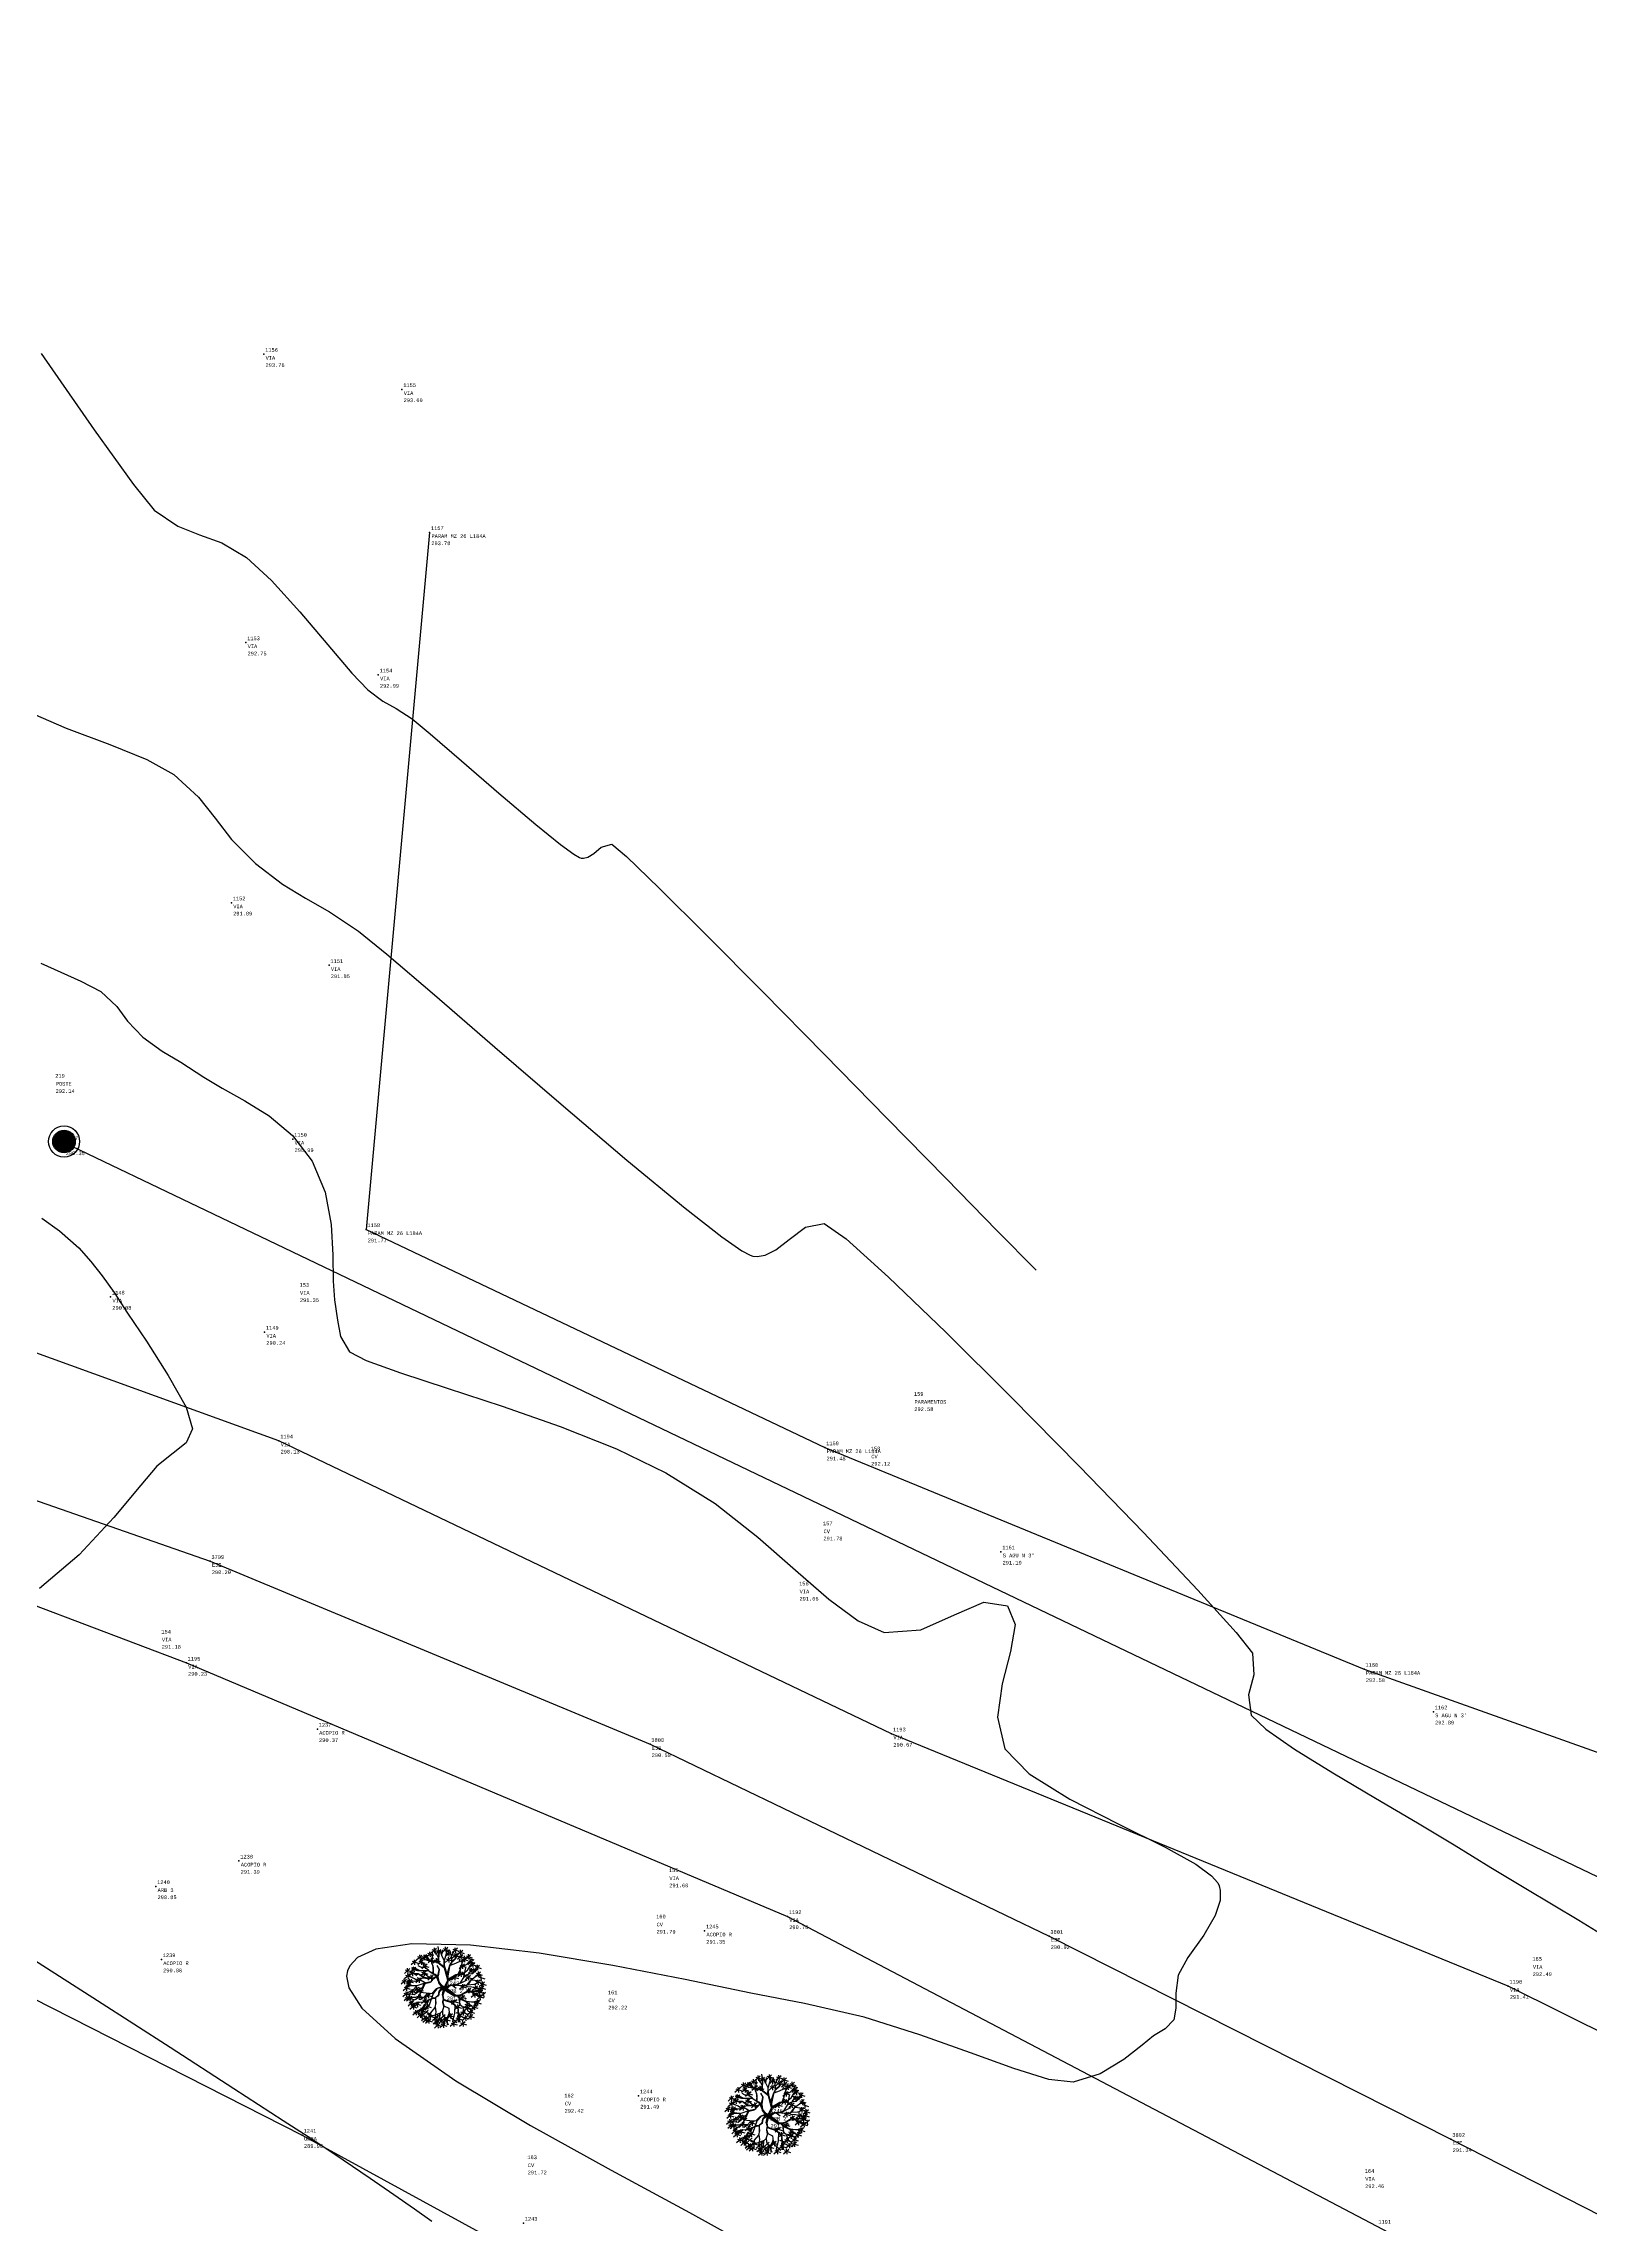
# Model space of a CAD drawing. Header units: metres. Extents: x 5050628 to 5051715, y 2427226 to 2427693.
# Drawn here: x 5051102.68 to 5051123.68, y 2427365.94 to 2427395.54 of the extents above; entities that cross this region are included whole.
import ezdxf
from ezdxf.enums import TextEntityAlignment as Align

# ---------------------------------------------------------------- set-up
doc = ezdxf.new("R2010")
doc.units = ezdxf.units.M
for name, color, linetype in [('1. Eje Vía', 7, 'Continuous'), ('ARBOLES', 3, 'Continuous'), ('C-TOPO-MINR-N', 11, 'Continuous'), ('CVL_PUNTO', 2, 'Continuous'), ('CVL_PUNTO_COR', 2, 'Continuous'), ('CVL_PUNTO_NUM', 2, 'Continuous'), ('Paramento', 7, 'Continuous'), ('POSTE', 2, 'Continuous'), ('Red Baja Tension', 30, 'Continuous'), ('Urbanizacion', 222, 'Continuous'), ('Vía', 40, 'Continuous')]:
    doc.layers.add(name, color=color, linetype=linetype)
doc.layers.add('Poste Baja tension', color=30, linetype='Continuous', lineweight=100)
doc.styles.add('MONOTXT4', font='monotxt4.shx')

# ---------------------------------------------------------------- blocks, each defined once
blk = doc.blocks.new('ar-2')
at = {"layer": 'ARBOLES'}
for p, q in [((28.786, 111.965), (28.579, 111.782)), ((28.69, 111.982), (28.714, 111.782)), ((28.994, 112.147), (28.788, 111.964)), ((28.821, 112.102), (29.055, 112.03)), ((29.043, 111.964), (28.837, 111.781)), ((28.899, 112.164), (28.922, 111.964)), ((28.948, 111.981), (28.971, 111.781)), ((29.159, 112.15), (28.953, 111.966)), ((29.24, 111.943), (28.972, 112.031)), ((28.986, 112.105), (29.22, 112.033)), ((29.064, 112.167), (29.087, 111.966)), ((29.381, 112.272), (29.175, 112.089)), ((29.208, 112.227), (29.442, 112.155)), ((29.442, 112.04), (29.235, 111.857)), ((29.269, 111.995), (29.502, 111.923)), ((29.286, 112.289), (29.309, 112.089)), ((29.552, 112.413), (29.346, 112.23)), ((29.401, 112.088), (29.364, 112.162)), ((29.379, 112.368), (29.613, 112.296)), ((29.632, 112.027), (29.426, 111.844)), ((29.457, 112.43), (29.48, 112.23)), ((29.459, 111.982), (29.692, 111.91)), ((29.716, 112.36), (29.509, 112.177)), ((29.537, 112.044), (29.56, 111.844)), ((29.543, 112.315), (29.776, 112.243)), ((29.603, 112.491), (29.626, 112.29)), ((29.982, 112.455), (29.776, 112.272)), ((29.809, 112.411), (30.043, 112.339)), ((29.887, 112.473), (29.91, 112.272)), ((30.096, 112.061), (29.889, 111.878)), ((30.099, 112.288), (29.893, 112.105)), ((29.923, 112.016), (30.156, 111.944)), ((29.926, 112.243), (30.16, 112.171)), ((30, 112.078), (30.023, 111.878)), ((30.004, 112.305), (30.027, 112.105)), ((30.344, 112.212), (30.137, 112.029)), ((30.353, 112.423), (30.146, 112.24)), ((30.171, 112.168), (30.404, 112.095)), ((30.18, 112.379), (30.413, 112.306)), ((30.248, 112.23), (30.271, 112.029)), ((30.257, 112.441), (30.28, 112.24)), ((30.555, 112.339), (30.348, 112.155)), ((30.566, 112.171), (30.36, 111.988)), ((30.382, 112.294), (30.615, 112.222)), ((30.393, 112.127), (30.627, 112.054)), ((30.434, 111.919), (30.446, 112)), ((30.459, 112.356), (30.482, 112.155)), ((30.471, 112.189), (30.494, 111.988)), ((30.694, 112.066), (30.488, 111.883)), ((30.521, 112.021), (30.755, 111.949)), ((30.599, 112.083), (30.622, 111.883)), ((30.86, 112.173), (30.654, 111.99)), ((30.687, 112.129), (30.921, 112.056)), ((30.743, 112.051), (30.977, 111.979)), ((30.963, 111.971), (30.756, 111.788)), ((30.765, 112.191), (30.788, 111.99)), ((30.867, 111.988), (30.89, 111.788)), ((28.4, 111.227), (28.194, 111.044)), ((28.227, 111.182), (28.46, 111.11)), ((28.305, 111.244), (28.328, 111.044)), ((28.528, 111.641), (28.322, 111.457)), ((28.536, 111.431), (28.33, 111.248)), ((28.355, 111.596), (28.589, 111.524)), ((28.363, 111.387), (28.597, 111.315)), ((28.569, 111.108), (28.363, 110.925)), ((28.603, 111.231), (28.396, 111.048)), ((28.43, 111.186), (28.663, 111.114)), ((28.433, 111.658), (28.456, 111.457)), ((28.441, 111.449), (28.464, 111.248)), ((28.474, 111.126), (28.497, 110.925)), ((28.703, 111.533), (28.497, 111.35)), ((28.507, 111.248), (28.53, 111.048)), ((28.68, 111.44), (28.53, 111.502)), ((28.764, 111.682), (28.558, 111.499)), ((28.608, 111.55), (28.631, 111.35)), ((28.613, 111.92), (28.846, 111.848)), ((28.669, 111.7), (28.692, 111.499)), ((28.964, 111.276), (28.758, 111.092)), ((28.869, 111.293), (28.892, 111.092)), ((28.87, 111.919), (29.104, 111.847)), ((29.153, 111.542), (28.947, 111.359)), ((28.98, 111.498), (29.214, 111.426)), ((29.198, 111.809), (28.992, 111.626)), ((29.025, 111.764), (29.259, 111.692)), ((29.058, 111.56), (29.081, 111.359)), ((29.29, 111.272), (29.084, 111.452)), ((29.103, 111.827), (29.126, 111.626)), ((29.426, 111.381), (29.22, 111.198)), ((29.253, 111.336), (29.486, 111.264)), ((29.331, 111.398), (29.354, 111.198)), ((30.16, 111.33), (30.393, 111.258)), ((30.237, 111.392), (30.26, 111.192)), ((30.572, 111.509), (30.366, 111.326)), ((30.399, 111.465), (30.632, 111.392)), ((30.449, 111.764), (30.683, 111.692)), ((30.477, 111.527), (30.5, 111.326)), ((30.527, 111.827), (30.55, 111.626)), ((30.603, 111.328), (30.677, 111.671)), ((30.85, 111.375), (30.644, 111.192)), ((30.677, 111.33), (30.911, 111.258)), ((30.755, 111.392), (30.778, 111.192)), ((30.79, 111.926), (31.023, 111.854)), ((30.808, 111.591), (31.042, 111.519)), ((31.017, 111.865), (30.81, 111.682)), ((30.844, 111.82), (31.077, 111.748)), ((30.857, 111.782), (30.956, 111.857)), ((30.921, 111.882), (30.945, 111.682)), ((31.2, 111.764), (30.994, 111.581)), ((31.222, 111.198), (31.016, 111.015)), ((31.027, 111.72), (31.261, 111.648)), ((31.239, 111.509), (31.033, 111.326)), ((31.049, 111.153), (31.283, 111.081)), ((31.066, 111.465), (31.3, 111.392)), ((31.094, 111.372), (31.231, 111.378)), ((31.105, 111.782), (31.128, 111.581)), ((31.127, 111.215), (31.15, 111.015)), ((31.144, 111.527), (31.167, 111.326)), ((31.164, 111.32), (31.398, 111.248)), ((31.394, 111.125), (31.188, 110.942)), ((31.242, 111.382), (31.265, 111.182)), ((31.299, 111.143), (31.322, 110.942)), ((28.468, 110.742), (28.262, 110.559)), ((28.48, 110.97), (28.274, 110.787)), ((28.295, 110.697), (28.529, 110.625)), ((28.307, 110.925), (28.541, 110.853)), ((28.513, 110.584), (28.307, 110.401)), ((28.34, 110.539), (28.574, 110.467)), ((28.373, 110.759), (28.396, 110.559)), ((28.385, 110.987), (28.408, 110.787)), ((28.608, 110.578), (28.402, 110.395)), ((28.418, 110.601), (28.441, 110.401)), ((28.435, 110.533), (28.669, 110.461)), ((28.669, 110.386), (28.463, 110.203)), ((28.699, 110.836), (28.493, 110.653)), ((28.513, 110.595), (28.536, 110.395)), ((28.526, 110.791), (28.759, 110.719)), ((28.574, 110.403), (28.597, 110.203)), ((28.604, 110.853), (28.627, 110.653)), ((28.643, 110.272), (28.666, 110.071)), ((28.875, 110.925), (28.669, 110.742)), ((28.897, 110.351), (28.69, 110.168)), ((28.702, 110.88), (28.936, 110.808)), ((28.724, 110.306), (28.957, 110.234)), ((28.953, 110.629), (28.747, 110.446)), ((28.98, 110.902), (28.774, 110.719)), ((28.78, 110.942), (28.803, 110.742)), ((28.78, 110.585), (29.013, 110.513)), ((28.801, 110.368), (28.825, 110.168)), ((28.807, 110.857), (29.041, 110.785)), ((28.858, 110.647), (28.881, 110.446)), ((28.885, 110.919), (28.908, 110.719)), ((29.183, 110.491), (28.977, 110.308)), ((29.01, 110.446), (29.243, 110.374)), ((29.088, 110.508), (29.111, 110.308)), ((29.32, 110.686), (29.114, 110.503)), ((29.147, 110.641), (29.381, 110.569)), ((29.225, 110.703), (29.248, 110.503)), ((30.328, 110.446), (30.122, 110.263)), ((30.155, 110.402), (30.389, 110.329)), ((30.627, 110.614), (30.421, 110.43)), ((30.638, 111.025), (30.432, 110.841)), ((30.454, 110.569), (30.687, 110.497)), ((30.465, 110.98), (30.699, 110.908)), ((30.532, 110.631), (30.555, 110.43)), ((30.543, 111.042), (30.566, 110.841)), ((30.811, 110.324), (30.605, 110.14)), ((30.638, 110.279), (30.872, 110.207)), ((30.868, 110.88), (30.662, 110.697)), ((30.716, 110.341), (30.739, 110.14)), ((30.773, 110.897), (30.796, 110.697)), ((31.089, 110.713), (30.883, 110.53)), ((30.916, 110.668), (31.15, 110.596)), ((31.128, 110.97), (30.922, 110.787)), ((30.994, 110.73), (31.017, 110.53)), ((31.2, 110.407), (30.994, 110.224)), ((31.033, 110.987), (31.056, 110.787)), ((31.276, 110.82), (31.07, 110.637)), ((31.301, 110.632), (31.094, 110.449)), ((31.103, 110.776), (31.336, 110.704)), ((31.105, 110.425), (31.128, 110.224)), ((31.128, 110.587), (31.361, 110.515)), ((31.368, 110.97), (31.162, 110.787)), ((31.181, 110.838), (31.204, 110.637)), ((31.195, 110.925), (31.428, 110.853)), ((31.205, 110.649), (31.228, 110.449)), ((31.221, 111.081), (31.455, 111.009)), ((31.433, 110.725), (31.227, 110.542)), ((31.273, 110.987), (31.296, 110.787)), ((31.338, 110.742), (31.361, 110.542)), ((28.738, 110.254), (28.532, 110.071)), ((28.565, 110.21), (28.798, 110.138)), ((28.848, 110.035), (28.641, 109.852)), ((28.675, 109.99), (28.908, 109.918)), ((28.752, 110.053), (28.776, 109.852)), ((29.013, 109.94), (28.807, 109.757)), ((28.84, 109.895), (29.074, 109.823)), ((29.048, 110.123), (28.842, 109.94)), ((28.875, 110.078), (29.109, 110.006)), ((28.918, 109.957), (28.941, 109.757)), ((28.953, 110.14), (28.976, 109.94)), ((28.974, 109.92), (28.997, 109.72)), ((29.186, 109.821), (28.979, 109.638)), ((29.235, 109.753), (29.028, 109.57)), ((29.237, 110.04), (29.031, 109.856)), ((29.064, 109.995), (29.297, 109.923)), ((29.09, 109.838), (29.113, 109.638)), ((29.113, 110.228), (29.346, 110.156)), ((29.331, 109.718), (29.124, 109.535)), ((29.139, 109.77), (29.162, 109.57)), ((29.158, 109.673), (29.391, 109.601)), ((29.181, 109.913), (29.414, 109.841)), ((29.23, 109.845), (29.463, 109.773)), ((29.235, 109.735), (29.259, 109.535)), ((29.603, 109.817), (29.397, 109.634)), ((29.459, 109.65), (29.692, 109.578)), ((29.684, 109.547), (29.478, 109.364)), ((29.508, 109.835), (29.531, 109.634)), ((29.511, 109.502), (29.745, 109.43)), ((29.514, 109.523), (29.632, 109.679)), ((29.537, 109.712), (29.56, 109.512)), ((29.581, 109.897), (29.605, 109.696)), ((29.589, 109.564), (29.612, 109.364)), ((29.654, 109.673), (29.887, 109.601)), ((29.887, 109.874), (29.681, 109.691)), ((29.887, 109.556), (29.681, 109.373)), ((29.904, 109.773), (29.698, 109.59)), ((29.714, 109.512), (29.948, 109.44)), ((29.731, 109.735), (29.754, 109.535)), ((29.792, 109.574), (29.815, 109.373)), ((30.01, 109.763), (29.803, 109.579)), ((29.869, 109.753), (29.831, 109.61)), ((29.831, 109.61), (29.85, 109.479)), ((29.837, 109.718), (30.07, 109.646)), ((29.914, 109.78), (29.938, 109.579)), ((30.165, 109.907), (29.959, 109.724)), ((29.992, 109.862), (30.226, 109.79)), ((30.282, 109.601), (30.076, 109.418)), ((30.109, 109.556), (30.343, 109.484)), ((30.167, 109.616), (30.211, 109.523)), ((30.187, 109.618), (30.21, 109.418)), ((30.449, 110.246), (30.243, 110.063)), ((30.471, 109.796), (30.265, 109.613)), ((30.276, 110.201), (30.51, 110.129)), ((30.294, 109.956), (30.527, 109.884)), ((30.298, 109.751), (30.532, 109.679)), ((30.354, 110.263), (30.377, 110.063)), ((30.376, 109.813), (30.399, 109.613)), ((30.645, 109.605), (30.439, 109.422)), ((30.65, 110.024), (30.444, 109.841)), ((30.472, 109.561), (30.706, 109.489)), ((30.477, 109.979), (30.71, 109.907)), ((30.743, 109.829), (30.537, 109.646)), ((30.55, 109.623), (30.573, 109.422)), ((30.555, 110.041), (30.578, 109.841)), ((30.57, 109.784), (30.804, 109.712)), ((30.811, 110.191), (30.605, 110.008)), ((30.648, 109.846), (30.671, 109.646)), ((30.716, 110.208), (30.739, 110.008)), ((30.94, 109.879), (30.733, 109.696)), ((30.944, 110.051), (30.738, 109.868)), ((30.767, 109.835), (31, 109.763)), ((30.771, 110.006), (31.004, 109.934)), ((30.844, 109.897), (30.867, 109.696)), ((30.849, 110.068), (30.872, 109.868)), ((31.078, 110.24), (30.872, 110.057)), ((30.883, 110.226), (31.007, 110.065)), ((30.905, 110.195), (31.138, 110.123)), ((30.983, 110.257), (31.006, 110.057))]:
    blk.add_line(p, q, dxfattribs=at)
at = {"layer": 'ARBOLES', "color": 27}
for p, q in [((29.041, 111.839), (28.91, 111.982)), ((29.245, 111.956), (29.091, 112.149)), ((29.115, 112.149), (29.24, 111.988)), ((29.24, 111.988), (29.14, 112.174)), ((29.277, 111.969), (29.158, 112.187)), ((29.383, 111.888), (29.245, 111.956)), ((29.383, 111.9), (29.277, 111.969)), ((29.346, 112.057), (29.369, 111.857)), ((29.37, 111.844), (29.414, 112.149)), ((29.414, 112.149), (29.395, 112.287)), ((29.638, 112.025), (29.5, 112.311)), ((29.638, 112.218), (29.619, 112.342)), ((29.619, 111.888), (29.644, 112.043)), ((29.62, 112.377), (29.643, 112.177)), ((29.638, 112.342), (29.65, 112.224)), ((29.644, 112.043), (29.638, 112.218)), ((29.644, 111.993), (29.662, 112.348)), ((29.669, 111.832), (29.644, 111.993)), ((29.756, 112.137), (29.688, 112.342)), ((29.762, 112.143), (29.787, 112.361)), ((29.849, 111.956), (29.762, 112.143)), ((29.837, 111.701), (29.855, 111.95)), ((29.874, 111.677), (29.849, 111.956)), ((29.855, 111.956), (29.974, 112.361)), ((30.129, 112.131), (30.048, 112.355)), ((30.142, 111.882), (30.129, 112.131)), ((30.136, 112.137), (30.229, 112.305)), ((30.142, 111.919), (30.297, 112.038)), ((30.147, 111.882), (30.297, 112.031)), ((30.297, 112.031), (30.396, 112.249)), ((30.428, 111.913), (30.739, 112.056)), ((30.546, 111.888), (30.595, 111.956)), ((30.595, 111.956), (30.621, 112.125)), ((30.701, 111.8), (30.857, 111.963)), ((30.757, 111.863), (30.87, 111.943)), ((28.637, 111.16), (28.419, 111.135)), ((28.431, 111.16), (28.556, 111.166)), ((28.723, 111.148), (28.437, 111.198)), ((28.711, 111.253), (28.481, 111.359)), ((28.53, 111.488), (28.763, 111.416)), ((28.591, 111.638), (28.825, 111.565)), ((28.853, 111.558), (28.611, 111.664)), ((28.853, 111.564), (28.636, 111.67)), ((28.897, 111.564), (28.654, 111.695)), ((28.853, 111.44), (28.68, 111.44)), ((28.829, 111.166), (28.711, 111.253)), ((28.823, 111.166), (28.723, 111.148)), ((28.848, 111.434), (28.755, 111.366)), ((28.791, 111.231), (29.025, 111.159)), ((29.116, 111.085), (28.811, 111.284)), ((29.016, 111.278), (28.823, 111.166)), ((28.978, 111.677), (28.853, 111.744)), ((29.245, 111.558), (28.853, 111.558)), ((29.091, 111.303), (28.853, 111.44)), ((29.041, 111.297), (28.854, 111.434)), ((29.091, 111.677), (28.978, 111.677)), ((28.997, 111.173), (29.14, 111.098)), ((29.246, 111.253), (29.016, 111.278)), ((29.102, 111.683), (29.041, 111.839)), ((29.234, 111.272), (29.041, 111.297)), ((29.277, 111.259), (29.091, 111.303)), ((29.258, 111.564), (29.102, 111.683)), ((29.339, 111.129), (29.102, 111.085)), ((29.109, 111.067), (29.327, 111.116)), ((29.494, 111.409), (29.245, 111.558)), ((29.408, 111.26), (29.265, 111.26)), ((29.563, 111.334), (29.271, 111.534)), ((29.457, 111.285), (29.277, 111.259)), ((29.47, 111.285), (29.339, 111.129)), ((29.433, 111.278), (29.339, 111.129)), ((29.42, 111.733), (29.37, 111.844)), ((29.37, 111.844), (29.42, 111.683)), ((29.494, 111.894), (29.383, 111.9)), ((29.588, 111.876), (29.383, 111.888)), ((29.42, 111.683), (29.414, 111.471)), ((29.439, 111.458), (29.42, 111.733)), ((29.544, 111.334), (29.457, 111.285)), ((29.55, 111.309), (29.47, 111.285)), ((29.619, 111.888), (29.494, 111.894)), ((29.619, 111.328), (29.494, 111.409)), ((29.55, 111.309), (29.625, 111.135)), ((29.595, 111.266), (29.563, 111.334)), ((29.662, 111.601), (29.576, 111.757)), ((29.862, 111.657), (29.588, 111.876)), ((29.6, 111.352), (29.656, 111.595)), ((29.644, 111.11), (29.6, 111.322)), ((29.656, 111.129), (29.619, 111.328)), ((29.625, 111.346), (29.662, 111.601)), ((29.638, 111.906), (29.644, 111.863)), ((29.749, 110.967), (29.644, 111.11)), ((29.756, 110.992), (29.656, 111.129)), ((29.881, 111.664), (29.669, 111.832)), ((29.848, 110.918), (29.98, 111.197)), ((29.848, 110.918), (30.004, 111.179)), ((29.98, 111.197), (29.862, 111.657)), ((29.967, 111.378), (29.881, 111.664)), ((29.918, 110.992), (30.017, 111.16)), ((29.961, 111.421), (30.067, 111.77)), ((29.998, 111.352), (29.967, 111.378)), ((30.004, 111.179), (29.974, 111.346)), ((29.98, 111.384), (30.017, 111.534)), ((29.998, 111.365), (30.08, 111.794)), ((30.017, 111.179), (29.998, 111.352)), ((30.017, 111.246), (30.297, 111.409)), ((30.03, 111.209), (30.253, 111.359)), ((30.036, 111.179), (30.309, 111.396)), ((30.08, 111.794), (30.142, 111.882)), ((30.086, 111.776), (30.223, 111.82)), ((30.104, 111.813), (30.229, 111.826)), ((30.333, 111.375), (30.126, 111.192)), ((30.223, 111.82), (30.428, 111.913)), ((30.297, 111.409), (30.422, 111.421)), ((30.309, 111.396), (30.471, 111.409)), ((30.385, 111.421), (30.459, 111.59)), ((30.622, 111.809), (30.416, 111.626)), ((30.422, 111.421), (30.446, 111.502)), ((30.446, 111.502), (30.491, 111.701)), ((30.471, 111.409), (30.565, 111.446)), ((30.472, 111.091), (30.609, 111.322)), ((30.484, 111.714), (30.546, 111.888)), ((30.491, 111.701), (30.701, 111.8)), ((30.491, 111.091), (30.721, 111.21)), ((30.502, 111.739), (30.695, 111.794)), ((30.565, 111.446), (30.739, 111.577)), ((30.609, 111.322), (30.783, 111.434)), ((30.615, 111.366), (30.789, 111.44)), ((30.727, 111.017), (30.876, 111.216)), ((30.739, 111.577), (30.857, 111.782)), ((30.757, 111.85), (30.882, 111.919)), ((30.981, 111.635), (30.775, 111.452)), ((30.777, 111.036), (30.889, 111.229)), ((30.783, 111.648), (31.017, 111.576)), ((30.783, 111.434), (30.939, 111.453)), ((30.789, 111.434), (30.895, 111.621)), ((30.876, 111.216), (31.094, 111.372)), ((30.886, 111.653), (30.909, 111.452)), ((30.889, 111.216), (31.275, 111.173)), ((30.939, 111.453), (31.088, 111.652)), ((30.939, 111.453), (31.119, 111.614)), ((28.396, 111.064), (28.63, 110.991)), ((28.406, 110.992), (28.767, 110.98)), ((28.786, 110.98), (28.412, 111.011)), ((28.648, 110.817), (28.418, 110.705)), ((28.699, 110.637), (28.456, 110.675)), ((28.568, 110.525), (28.462, 110.5)), ((28.63, 110.525), (28.475, 110.482)), ((28.496, 110.341), (28.729, 110.269)), ((28.798, 110.5), (28.531, 110.339)), ((28.755, 110.538), (28.537, 110.532)), ((28.86, 110.357), (28.58, 110.27)), ((28.705, 110.282), (28.58, 110.257)), ((28.599, 110.233), (28.705, 110.282)), ((28.612, 110.208), (28.842, 110.345)), ((28.923, 110.563), (28.63, 110.525)), ((28.804, 110.979), (28.648, 110.817)), ((28.848, 110.743), (28.699, 110.637)), ((28.991, 110.793), (28.798, 110.5)), ((29.102, 111.085), (28.804, 110.979)), ((28.985, 110.805), (28.848, 110.743)), ((29.109, 110.339), (28.86, 110.357)), ((29.284, 110.681), (28.916, 110.724)), ((29.06, 110.538), (28.923, 110.563)), ((29.066, 110.532), (28.923, 110.438)), ((29.072, 111.067), (28.973, 110.799)), ((29.103, 111.06), (28.985, 110.805)), ((29.178, 110.669), (29.06, 110.538)), ((29.184, 110.282), (29.078, 110.251)), ((29.286, 110.273), (29.08, 110.09)), ((29.228, 110.432), (29.109, 110.339)), ((29.122, 110.332), (29.228, 110.407)), ((29.228, 110.407), (29.165, 110.282)), ((29.408, 110.693), (29.178, 110.669)), ((29.253, 110.426), (29.184, 110.282)), ((29.191, 110.29), (29.214, 110.09)), ((29.414, 110.507), (29.228, 110.432)), ((29.427, 110.494), (29.253, 110.426)), ((29.421, 110.687), (29.271, 110.245)), ((29.545, 110.868), (29.377, 110.693)), ((29.551, 110.861), (29.408, 110.693)), ((29.514, 110.519), (29.414, 110.507)), ((29.501, 110.482), (29.427, 110.494)), ((29.433, 110.693), (29.582, 110.868)), ((29.52, 110.332), (29.489, 110.152)), ((29.501, 110.519), (29.52, 110.332)), ((29.613, 110.612), (29.514, 110.525)), ((29.582, 110.575), (29.514, 110.519)), ((29.52, 110.307), (29.526, 110.513)), ((29.738, 110.942), (29.545, 110.868)), ((29.756, 110.917), (29.551, 110.861)), ((29.626, 110.6), (29.582, 110.575)), ((29.644, 110.774), (29.613, 110.612)), ((29.651, 110.743), (29.626, 110.6)), ((29.763, 110.923), (29.638, 111.098)), ((29.848, 110.918), (29.651, 110.743)), ((29.657, 110.768), (29.781, 110.936)), ((29.812, 110.923), (29.657, 110.768)), ((29.855, 110.917), (29.749, 110.967)), ((29.855, 110.917), (29.756, 110.992)), ((29.812, 110.874), (29.769, 110.625)), ((29.848, 110.918), (29.775, 110.612)), ((29.775, 110.612), (29.812, 110.457)), ((29.8, 110.45), (29.787, 110.357)), ((29.787, 110.357), (29.819, 110.183)), ((29.819, 110.432), (29.794, 110.364)), ((29.794, 110.364), (29.837, 110.208)), ((29.856, 110.812), (29.8, 110.618)), ((29.8, 110.618), (29.825, 110.469)), ((29.812, 110.457), (29.887, 110.413)), ((29.825, 110.469), (29.912, 110.426)), ((29.848, 110.918), (29.887, 110.811)), ((29.893, 110.954), (29.881, 110.917)), ((29.881, 110.917), (29.905, 110.817)), ((29.887, 110.811), (30.223, 110.599)), ((29.887, 110.413), (30.124, 110.345)), ((29.905, 110.817), (29.918, 110.917)), ((29.912, 110.426), (30.092, 110.37)), ((29.918, 110.936), (30.043, 111.017)), ((29.918, 110.917), (29.918, 110.992)), ((29.924, 110.911), (30.018, 110.986)), ((29.93, 110.898), (30.291, 110.618)), ((29.937, 110.805), (29.93, 110.867)), ((29.93, 110.867), (30.21, 110.655)), ((30.204, 110.631), (29.937, 110.805)), ((29.949, 110.886), (30.092, 111.005)), ((30.21, 110.655), (29.967, 110.811)), ((30.018, 110.986), (30.105, 111.017)), ((30.285, 110.413), (30.055, 110.382)), ((30.092, 111.005), (30.155, 111.005)), ((30.105, 111.017), (30.298, 111.017)), ((30.124, 110.37), (30.254, 110.264)), ((30.124, 110.345), (30.248, 110.245)), ((30.13, 110.37), (30.285, 110.413)), ((30.155, 111.005), (30.31, 110.892)), ((30.192, 110.986), (30.323, 111.011)), ((30.291, 110.618), (30.204, 110.631)), ((30.223, 110.599), (30.341, 110.593)), ((30.279, 111.017), (30.472, 111.091)), ((30.298, 111.017), (30.422, 110.992)), ((30.309, 110.618), (30.372, 110.618)), ((30.341, 110.593), (30.422, 110.493)), ((30.348, 111.017), (30.478, 111.091)), ((30.372, 110.618), (30.502, 110.649)), ((30.403, 110.581), (30.446, 110.493)), ((30.409, 110.581), (30.534, 110.643)), ((30.416, 110.488), (30.428, 110.282)), ((30.422, 110.992), (30.727, 111.017)), ((30.422, 110.493), (30.701, 110.369)), ((30.428, 110.282), (30.546, 110.189)), ((30.453, 110.282), (30.435, 110.482)), ((30.446, 110.493), (30.695, 110.388)), ((30.502, 110.649), (30.739, 110.787)), ((30.528, 110.992), (30.659, 110.986)), ((30.534, 110.643), (30.733, 110.768)), ((30.628, 111.005), (30.721, 110.955)), ((30.683, 110.364), (30.883, 110.226)), ((30.695, 110.835), (30.928, 110.763)), ((30.695, 110.388), (31, 110.35)), ((30.701, 110.369), (31.019, 110.376)), ((30.721, 110.955), (30.908, 110.942)), ((30.733, 110.768), (30.9, 110.737)), ((30.739, 110.787), (30.882, 110.755)), ((30.746, 111.023), (30.976, 111.048)), ((30.882, 110.755), (31.199, 110.787)), ((30.9, 110.737), (31.156, 110.631)), ((31.138, 110.612), (30.907, 110.724)), ((30.908, 110.942), (31.293, 110.874)), ((31.181, 110.811), (30.919, 110.761)), ((30.955, 110.925), (31.189, 110.853)), ((30.976, 111.048), (31.063, 111.042)), ((31, 110.35), (31.099, 110.195)), ((31.019, 110.376), (31.231, 110.443)), ((31.027, 110.363), (31.261, 110.29)), ((31.249, 110.581), (31.138, 110.612)), ((31.261, 110.599), (31.144, 110.625)), ((31.156, 110.631), (31.274, 110.625)), ((31.298, 110.798), (31.181, 110.811)), ((31.199, 110.787), (31.293, 110.755)), ((31.298, 110.78), (31.224, 110.792)), ((28.991, 110.096), (28.755, 109.984)), ((29.035, 110.158), (28.96, 109.791)), ((29.091, 110.245), (28.973, 109.766)), ((29.078, 110.251), (28.991, 110.096)), ((29.215, 109.772), (29.085, 109.691)), ((29.271, 110.245), (29.103, 110.052)), ((29.676, 109.915), (29.215, 109.772)), ((29.246, 109.784), (29.713, 109.952)), ((29.302, 109.679), (29.259, 109.616)), ((29.321, 109.952), (29.302, 109.679)), ((29.489, 110.152), (29.321, 109.952)), ((29.632, 109.695), (29.426, 109.512)), ((29.677, 109.879), (29.47, 109.696)), ((29.663, 109.729), (29.47, 109.517)), ((29.52, 109.984), (29.489, 109.753)), ((29.495, 110.164), (29.52, 109.984)), ((29.663, 109.722), (29.539, 109.511)), ((29.682, 109.915), (29.663, 109.729)), ((29.781, 110.027), (29.682, 109.915)), ((29.831, 110.195), (29.775, 110.04)), ((29.775, 110.04), (29.787, 109.884)), ((29.787, 109.884), (29.869, 109.753)), ((29.837, 110.208), (30.018, 110.12)), ((29.875, 109.753), (29.999, 109.492)), ((30.024, 109.909), (29.955, 109.76)), ((29.962, 109.747), (29.955, 109.486)), ((30.043, 109.915), (29.962, 109.747)), ((30.018, 110.12), (30.043, 109.915)), ((30.03, 109.965), (30.024, 109.909)), ((30.043, 109.915), (30.099, 109.772)), ((30.07, 109.924), (30.093, 109.724)), ((30.099, 109.772), (30.335, 109.573)), ((30.235, 109.934), (30.167, 109.616)), ((30.248, 110.245), (30.235, 109.934)), ((30.26, 110.257), (30.379, 110.071)), ((30.366, 110.046), (30.379, 109.853)), ((30.397, 109.585), (30.372, 109.841)), ((30.379, 110.071), (30.397, 109.884)), ((30.379, 109.853), (30.422, 109.592)), ((30.391, 109.884), (30.441, 109.592)), ((30.397, 109.884), (30.652, 109.735)), ((30.546, 110.189), (30.615, 109.971)), ((30.565, 110.171), (30.814, 110.102)), ((30.578, 110.189), (30.827, 110.108)), ((30.615, 109.971), (30.771, 109.853)), ((30.638, 110.146), (30.872, 110.074)), ((30.827, 110.108), (30.914, 109.977))]:
    blk.add_line(p, q, dxfattribs=at)
blk = doc.blocks.new('POSTE')
at = {"layer": 'POSTE'}
h = blk.add_hatch(color=30, dxfattribs=at)
edge = h.paths.add_edge_path()
edge.add_arc((992.96, 972.38), 0.558, 0, 360)
at = {"layer": 'POSTE', "color": 30}
for radius in [0.768, 0.558]:
    blk.add_circle((992.96, 972.38, 192.94), radius, dxfattribs=at)
blk = doc.blocks.new('A$Cd4a49434')
at = {"layer": 'POSTE', "xscale": 0.6787685145199105, "yscale": 0.6787685145199105, "zscale": 0.6787685145199105, "rotation": 349.84833}
blk.add_blockref('POSTE', (-779.251, -530.372, 158.248), dxfattribs=at)

msp = doc.modelspace()

# ---------------------------------------------------------------- linework, layer by layer
at = {"layer": '1. Eje Vía', "elevation": 280.286, "flags": 128}
msp.add_lwpolyline([(5051054.354, 2427390.924), (5051061.178, 2427388.486), (5051066.662, 2427387.175), (5051073.693, 2427385.501), (5051079.731, 2427383.574), (5051086.52, 2427381.279), (5051092.941, 2427379.124), (5051104.939, 2427374.939), (5051110.911, 2427372.455), (5051116.328, 2427369.85), (5051121.784, 2427367.095), (5051127.194, 2427364.335), (5051133.146, 2427361.486), (5051138.68, 2427358.821), (5051144.671, 2427355.132), (5051150.408, 2427351.49), (5051156.419, 2427347.745)], dxfattribs=at)
at = {"layer": 'C-TOPO-MINR-N', "color": 32, "linetype": 'Continuous', "lineweight": -3}
for points in [[(5051102.648, 2427391.332, 293.966), (5051103.365, 2427390.297, 293.966), (5051103.898, 2427389.554, 293.966), (5051104.181, 2427389.204, 293.966), (5051104.5, 2427388.987, 293.966), (5051104.795, 2427388.873, 293.966), (5051105.097, 2427388.763, 293.966), (5051105.435, 2427388.562, 293.966), (5051105.771, 2427388.251, 293.966), (5051106.157, 2427387.827, 293.966), (5051106.539, 2427387.379, 293.966), (5051106.864, 2427386.995, 293.966), (5051107.081, 2427386.766, 293.966), (5051107.286, 2427386.615, 293.966), (5051107.465, 2427386.513, 293.966), (5051107.68, 2427386.373, 293.966), (5051107.927, 2427386.169, 293.966), (5051108.351, 2427385.804, 293.966), (5051108.86, 2427385.366, 293.966), (5051109.362, 2427384.941, 293.966), (5051109.696, 2427384.67, 293.966), (5051109.877, 2427384.536, 293.966), (5051109.953, 2427384.49, 293.966), (5051109.976, 2427384.482, 293.966), (5051110.009, 2427384.481, 293.966), (5051110.069, 2427384.496, 293.966), (5051110.149, 2427384.548, 293.966), (5051110.249, 2427384.63, 293.966), (5051110.391, 2427384.671, 293.966), (5051110.59, 2427384.507, 293.966), (5051111.037, 2427384.077, 293.966), (5051111.674, 2427383.444, 293.966), (5051112.441, 2427382.67, 293.966), (5051113.279, 2427381.819, 293.966), (5051114.128, 2427380.952, 293.966), (5051114.931, 2427380.133, 293.966), (5051115.626, 2427379.425, 293.966), (5051116.155, 2427378.889, 293.966)], [(5051102.33, 2427386.53, 292.966), (5051102.983, 2427386.249, 292.966), (5051103.58, 2427386.023, 292.966), (5051104.08, 2427385.823, 292.966), (5051104.446, 2427385.618, 292.966), (5051104.782, 2427385.312, 292.966), (5051105.007, 2427385.026, 292.966), (5051105.229, 2427384.735, 292.966), (5051105.554, 2427384.41, 292.966), (5051105.92, 2427384.131, 292.966), (5051106.235, 2427383.941, 292.966), (5051106.559, 2427383.756, 292.966), (5051106.952, 2427383.493, 292.966), (5051107.337, 2427383.18, 292.966), (5051107.985, 2427382.626, 292.966), (5051108.804, 2427381.918, 292.966), (5051109.705, 2427381.142, 292.966), (5051110.597, 2427380.385, 292.966), (5051111.388, 2427379.731, 292.966), (5051111.888, 2427379.341, 292.966), (5051112.156, 2427379.155, 292.966), (5051112.271, 2427379.093, 292.966), (5051112.309, 2427379.081, 292.966), (5051112.367, 2427379.078, 292.966), (5051112.475, 2427379.095, 292.966), (5051112.621, 2427379.167, 292.966), (5051112.799, 2427379.308, 292.966), (5051113.021, 2427379.475, 292.966), (5051113.277, 2427379.522, 292.966), (5051113.573, 2427379.314, 292.966), (5051114.15, 2427378.795, 292.966), (5051114.925, 2427378.051, 292.966), (5051115.816, 2427377.167, 292.966), (5051116.738, 2427376.232, 292.966), (5051117.61, 2427375.33, 292.966), (5051118.348, 2427374.549, 292.966), (5051118.868, 2427373.974, 292.966), (5051119.089, 2427373.693, 292.966), (5051119.107, 2427373.397, 292.966), (5051119.037, 2427373.126, 292.966), (5051119.072, 2427372.852, 292.966), (5051119.269, 2427372.659, 292.966), (5051119.66, 2427372.388, 292.966), (5051120.179, 2427372.068, 292.966), (5051120.758, 2427371.725, 292.966), (5051121.33, 2427371.39, 292.966), (5051121.828, 2427371.09, 292.966), (5051122.327, 2427370.783, 292.966), (5051122.776, 2427370.513, 292.966), (5051123.173, 2427370.275, 292.966), (5051123.519, 2427370.068, 292.966), (5051123.814, 2427369.887, 292.966)], [(5051102.64, 2427383.056, 291.966), (5051103.185, 2427382.815, 291.966), (5051103.457, 2427382.675, 291.966), (5051103.672, 2427382.468, 291.966), (5051103.818, 2427382.272, 291.966), (5051104.026, 2427382.054, 291.966), (5051104.287, 2427381.863, 291.966), (5051104.542, 2427381.712, 291.966), (5051104.852, 2427381.512, 291.966), (5051105.105, 2427381.359, 291.966), (5051105.412, 2427381.191, 291.966), (5051105.74, 2427380.984, 291.966), (5051106.056, 2427380.718, 291.966), (5051106.326, 2427380.369, 291.966), (5051106.501, 2427379.949, 291.966), (5051106.582, 2427379.512, 291.966), (5051106.606, 2427379.096, 291.966), (5051106.609, 2427378.741, 291.966), (5051106.63, 2427378.488, 291.966), (5051106.67, 2427378.212, 291.966), (5051106.708, 2427377.991, 291.966), (5051106.832, 2427377.783, 291.966), (5051107.058, 2427377.665, 291.966), (5051107.522, 2427377.499, 291.966), (5051108.159, 2427377.291, 291.966), (5051108.904, 2427377.045, 291.966), (5051109.69, 2427376.768, 291.966), (5051110.454, 2427376.465, 291.966), (5051111.128, 2427376.142, 291.966), (5051111.794, 2427375.723, 291.966), (5051112.377, 2427375.268, 291.966), (5051112.888, 2427374.821, 291.966), (5051113.337, 2427374.427, 291.966), (5051113.735, 2427374.129, 291.966), (5051114.091, 2427373.972, 291.966), (5051114.587, 2427374.01, 291.966), (5051115.045, 2427374.212, 291.966), (5051115.445, 2427374.384, 291.966), (5051115.764, 2427374.335, 291.966), (5051115.866, 2427374.082, 291.966), (5051115.806, 2427373.714, 291.966), (5051115.691, 2427373.278, 291.966), (5051115.629, 2427372.822, 291.966), (5051115.726, 2427372.395, 291.966), (5051116.057, 2427372.056, 291.966), (5051116.611, 2427371.713, 291.966), (5051117.268, 2427371.376, 291.966), (5051117.906, 2427371.059, 291.966), (5051118.321, 2427370.828, 291.966), (5051118.535, 2427370.672, 291.966), (5051118.618, 2427370.577, 291.966), (5051118.638, 2427370.533, 291.966), (5051118.651, 2427370.469, 291.966), (5051118.649, 2427370.335, 291.966), (5051118.585, 2427370.132, 291.966), (5051118.431, 2427369.864, 291.966), (5051118.213, 2427369.56, 291.966), (5051118.079, 2427369.322, 291.966), (5051118.048, 2427369.079, 291.966), (5051118.051, 2427368.873, 291.966), (5051118.02, 2427368.717, 291.966), (5051117.904, 2427368.594, 291.966), (5051117.744, 2427368.499, 291.966), (5051117.591, 2427368.373, 291.966), (5051117.343, 2427368.176, 291.966), (5051117.023, 2427367.983, 291.966), (5051116.657, 2427367.871, 291.966), (5051116.325, 2427367.908, 291.966), (5051115.852, 2427368.054, 291.966), (5051115.261, 2427368.269, 291.966), (5051114.575, 2427368.514, 291.966), (5051113.817, 2427368.75, 291.966), (5051113.008, 2427368.936, 291.966), (5051112.281, 2427369.079, 291.966), (5051111.387, 2427369.262, 291.966), (5051110.405, 2427369.454, 291.966), (5051109.408, 2427369.621, 291.966), (5051108.474, 2427369.731, 291.966), (5051107.678, 2427369.749, 291.966), (5051107.191, 2427369.676, 291.966), (5051106.94, 2427369.56, 291.966), (5051106.836, 2427369.448, 291.966), (5051106.804, 2427369.382, 291.966), (5051106.79, 2427369.309, 291.966), (5051106.821, 2427369.149, 291.966), (5051107, 2427368.876, 291.966), (5051107.451, 2427368.463, 291.966), (5051108.276, 2427367.889, 291.966), (5051109.29, 2427367.283, 291.966), (5051110.384, 2427366.676, 291.966), (5051111.448, 2427366.101, 291.966), (5051112.371, 2427365.591, 291.966)], [(5051102.653, 2427379.595, 290.966), (5051102.893, 2427379.423, 290.966), (5051103.155, 2427379.193, 290.966), (5051103.322, 2427379.01, 290.966), (5051103.476, 2427378.814, 290.966), (5051103.636, 2427378.586, 290.966), (5051103.819, 2427378.309, 290.966), (5051104.074, 2427377.925, 290.966), (5051104.372, 2427377.463, 290.966), (5051104.614, 2427377.031, 290.966), (5051104.702, 2427376.739, 290.966), (5051104.612, 2427376.546, 290.966), (5051104.436, 2427376.405, 290.966), (5051104.218, 2427376.232, 290.966), (5051103.999, 2427375.973, 290.966), (5051103.633, 2427375.532, 290.966), (5051103.162, 2427375.025, 290.966), (5051102.623, 2427374.568, 290.966)], [(5051102.377, 2427369.639, 290.966), (5051103.411, 2427368.979, 290.966), (5051104.398, 2427368.345, 290.966), (5051105.262, 2427367.786, 290.966), (5051105.932, 2427367.351, 290.966), (5051106.333, 2427367.09, 290.966), (5051106.745, 2427366.815, 290.966), (5051107.112, 2427366.566, 290.966), (5051107.435, 2427366.343, 290.966), (5051107.713, 2427366.149, 290.966), (5051107.95, 2427365.985, 290.966)]]:
    msp.add_polyline3d(points, dxfattribs=at)
at = {"layer": 'CVL_PUNTO', "color": 4}
for p in [(5051105.668, 2427391.322, 294.226), (5051105.668, 2427391.322, 294.226), (5051107.543, 2427390.845, 294.153), (5051107.543, 2427390.845, 294.153), (5051107.919, 2427388.904, 294.25), (5051107.919, 2427388.904, 294.25), (5051105.424, 2427387.408, 293.215), (5051105.424, 2427387.408, 293.215), (5051107.222, 2427386.97, 293.452), (5051107.222, 2427386.97, 293.452), (5051105.229, 2427383.878, 292.357), (5051105.229, 2427383.878, 292.357), (5051106.554, 2427383.028, 292.313), (5051106.554, 2427383.028, 292.313), (5051102.956, 2427380.625, 290.813), (5051102.956, 2427380.625, 290.813), (5051106.062, 2427380.668, 291.455), (5051106.062, 2427380.668, 291.455), (5051107.056, 2427379.442, 292.237), (5051107.056, 2427379.442, 292.237), (5051103.589, 2427378.527, 290.546), (5051103.589, 2427378.527, 290.546), (5051105.679, 2427378.051, 290.705), (5051105.679, 2427378.051, 290.705), (5051105.873, 2427376.575, 290.596), (5051105.873, 2427376.575, 290.596), (5051113.284, 2427376.482, 291.95), (5051113.284, 2427376.482, 291.95), (5051115.674, 2427375.068, 291.563), (5051115.674, 2427375.068, 291.563), (5051104.939, 2427374.939, 290.662), (5051104.939, 2427374.939, 290.662), (5051104.617, 2427373.559, 290.695), (5051104.617, 2427373.559, 290.695), (5051120.605, 2427373.474, 293.05), (5051120.605, 2427373.474, 293.05), (5051106.395, 2427372.661, 290.833), (5051106.395, 2427372.661, 290.833), (5051121.545, 2427372.898, 293.359), (5051121.545, 2427372.898, 293.359), (5051110.911, 2427372.455, 290.967), (5051110.911, 2427372.455, 290.967), (5051114.191, 2427372.598, 291.132), (5051114.191, 2427372.598, 291.132), (5051105.331, 2427370.872, 291.858), (5051105.331, 2427370.872, 291.858), (5051104.202, 2427370.527, 291.317), (5051104.202, 2427370.527, 291.317), (5051112.777, 2427370.12, 291.224), (5051112.777, 2427370.12, 291.224), (5051111.652, 2427369.923, 291.817), (5051111.652, 2427369.923, 291.817), (5051116.328, 2427369.85, 291.387), (5051116.328, 2427369.85, 291.387), (5051104.278, 2427369.534, 290.55), (5051104.278, 2427369.534, 290.55), (5051108.129, 2427369.155, 291.594), (5051108.129, 2427369.155, 291.594), (5051122.56, 2427369.174, 291.875), (5051122.56, 2427369.174, 291.875), (5051110.755, 2427367.685, 291.957), (5051110.755, 2427367.685, 291.957), (5051112.524, 2427367.423, 292.137), (5051112.524, 2427367.423, 292.137), (5051106.19, 2427367.151, 290.423), (5051106.19, 2427367.151, 290.423), (5051121.784, 2427367.095, 291.808), (5051121.784, 2427367.095, 291.808), (5051109.192, 2427365.957, 290.624), (5051109.192, 2427365.957, 290.624)]:
    msp.add_point(p, dxfattribs=at)
at = {"layer": 'Paramento', "elevation": 294.25, "flags": 128}
msp.add_lwpolyline([(5051107.919, 2427388.904), (5051107.056, 2427379.442), (5051113.284, 2427376.482), (5051120.605, 2427373.474), (5051129.926, 2427370.156), (5051136.834, 2427365.574), (5051143.025, 2427361.401), (5051145.415, 2427360.142), (5051145.589, 2427360.023), (5051156.422, 2427354.68), (5051159.15, 2427352.983), (5051164.852, 2427350.465), (5051167.109, 2427354.221), (5051176.548, 2427349.012), (5051182.86, 2427361.011), (5051193.728, 2427382.187)], dxfattribs=at)
at = {"layer": 'Red Baja Tension', "elevation": 299.394, "flags": 128}
msp.add_lwpolyline([(5051102.956, 2427380.625), (5051129.109, 2427368.104), (5051155.238, 2427352.931), (5051218.644, 2427319.881), (5051246.034, 2427332.453)], dxfattribs=at)
at = {"layer": 'Urbanizacion', "elevation": 278.688, "flags": 128}
msp.add_lwpolyline([(5051051.915, 2427384.529), (5051056.643, 2427383.852), (5051064.753, 2427382.244), (5051072.038, 2427380.793), (5051087.712, 2427376.353), (5051094.683, 2427372.998), (5051106.19, 2427367.151), (5051112.979, 2427363.436), (5051124.192, 2427357.234), (5051134.994, 2427351.195), (5051146.564, 2427345.044), (5051167.871, 2427335.319), (5051183.433, 2427327.425), (5051206.79, 2427314.716)], dxfattribs=at)
at = {"layer": 'Vía'}
for points in [[(5051162.671, 2427346.669, 294.521), (5051154.726, 2427351.039, 294.059), (5051149.241, 2427355.06, 293.53), (5051144.169, 2427357.618, 293.32), (5051139.02, 2427360.605, 292.937), (5051136.143, 2427362.185, 292.718), (5051129.863, 2427365.545, 292.392), (5051122.56, 2427369.174, 291.875), (5051114.191, 2427372.598, 291.132), (5051105.873, 2427376.575, 290.596), (5051097.185, 2427379.718, 290.031), (5051089.272, 2427382.265, 289.524), (5051080.04, 2427385.506, 289.215), (5051071.497, 2427387.914, 288.721), (5051062.884, 2427390.22, 288.224), (5051055.772, 2427392.555, 287.844), (5051050.357, 2427395.538, 287.551)], [(5051053.436, 2427388.701, 287.492), (5051061.888, 2427386.411, 288.146), (5051070.357, 2427384.542, 288.467), (5051079.254, 2427382.519, 289.113), (5051088.187, 2427379.457, 289.512), (5051096.307, 2427376.712, 290.127), (5051104.617, 2427373.559, 290.695), (5051112.777, 2427370.12, 291.224), (5051120.78, 2427365.914, 291.84), (5051128.409, 2427361.872, 292.164), (5051134.367, 2427359.198, 292.594), (5051137.366, 2427357.598, 292.816), (5051142.442, 2427355.052, 293.174), (5051146.876, 2427352.248, 293.3), (5051153.307, 2427348.436, 293.911), (5051160.669, 2427344.014, 294.268)]]:
    msp.add_polyline3d(points, dxfattribs=at)

# ---------------------------------------------------------------- block references
at = {"layer": 'ARBOLES', "lineweight": 0, "xscale": 0.3543167345633265, "yscale": 0.3543167345633265, "zscale": 0.3543167345633265}
for p in [(5051097.542, 2427329.855, 291.594), (5051101.937, 2427328.123, 292.137)]:
    msp.add_blockref('ar-2', p, dxfattribs=at)
at = {"layer": 'Poste Baja tension', "xscale": 0.4053535161564476, "yscale": 0.4053535161564476, "zscale": 0.4053535161564476, "rotation": 359.587882972625}
msp.add_blockref('A$Cd4a49434', (5051102.744, 2427380.427, 174.793), dxfattribs=at)

# ---------------------------------------------------------------- texts
at = {"layer": 'CVL_PUNTO_COR', "color": 4, "style": 'MONOTXT4'}
for s, p in [('293.76', (5051105.691, 2427391.199, 294.226)), ('293.69', (5051107.566, 2427390.722, 294.153)), ('293.78', (5051107.942, 2427388.781, 294.25)), ('292.75', (5051105.447, 2427387.285, 293.215)), ('292.99', (5051107.245, 2427386.847, 293.452)), ('291.89', (5051105.252, 2427383.755, 292.357)), ('291.85', (5051106.577, 2427382.905, 292.313)), ('290.35', (5051102.979, 2427380.502, 290.813)), ('290.99', (5051106.085, 2427380.545, 291.455)), ('291.77', (5051107.079, 2427379.319, 292.237)), ('290.08', (5051103.612, 2427378.404, 290.546)), ('290.24', (5051105.702, 2427377.928, 290.705)), ('290.13', (5051105.896, 2427376.452, 290.596)), ('291.48', (5051113.307, 2427376.359, 291.95)), ('290.20', (5051104.962, 2427374.816, 290.662)), ('291.10', (5051115.697, 2427374.945, 291.563)), ('290.23', (5051104.64, 2427373.436, 290.695)), ('292.58', (5051120.628, 2427373.351, 293.05)), ('292.89', (5051121.568, 2427372.775, 293.359)), ('290.37', (5051106.418, 2427372.538, 290.833)), ('290.50', (5051110.934, 2427372.332, 290.967)), ('290.67', (5051114.214, 2427372.475, 291.132)), ('291.39', (5051105.354, 2427370.749, 291.858)), ('290.85', (5051104.225, 2427370.404, 291.317)), ('290.76', (5051112.8, 2427369.997, 291.224)), ('291.35', (5051111.675, 2427369.8, 291.817)), ('290.92', (5051116.351, 2427369.727, 291.387)), ('290.08', (5051104.301, 2427369.411, 290.55)), ('291.41', (5051122.583, 2427369.051, 291.875)), ('291.13', (5051108.152, 2427369.032, 291.594)), ('291.49', (5051110.778, 2427367.562, 291.957)), ('291.67', (5051112.547, 2427367.3, 292.137)), ('289.96', (5051106.213, 2427367.028, 290.423)), ('291.34', (5051121.807, 2427366.972, 291.808))]:
    msp.add_text(s, height=0.05, dxfattribs=at).set_placement(p, align=Align.TOP_LEFT)
at = {"layer": 'CVL_PUNTO_COR', "color": 0, "style": 'MONOTXT4'}
for s, p in [('292.14', (5051102.842, 2427381.347, 292.606)), ('291.35', (5051106.158, 2427378.509, 291.815)), ('292.58', (5051114.499, 2427377.029, 293.046)), ('292.12', (5051113.913, 2427376.288, 292.585)), ('291.78', (5051113.265, 2427375.273, 292.251)), ('291.66', (5051112.94, 2427374.456, 292.13)), ('291.18', (5051104.283, 2427373.803, 291.644)), ('291.60', (5051111.172, 2427370.565, 292.068)), ('291.79', (5051110.999, 2427369.936, 292.253)), ('292.49', (5051122.894, 2427369.361, 292.953)), ('292.22', (5051110.344, 2427368.907, 292.682)), ('292.42', (5051109.752, 2427367.507, 292.888)), ('291.72', (5051109.251, 2427366.669, 292.186)), ('292.46', (5051120.619, 2427366.483, 292.931))]:
    msp.add_text(s, height=0.05, dxfattribs=at).set_placement(p, align=Align.TOP_LEFT)
at = {"layer": 'CVL_PUNTO_NUM', "color": 4, "style": 'MONOTXT4'}
for s, p in [('1156', (5051105.686, 2427391.34, 294.226)), ('1155', (5051107.561, 2427390.863, 294.153)), ('1157', (5051107.937, 2427388.922, 294.25)), ('1153', (5051105.442, 2427387.426, 293.215)), ('1154', (5051107.24, 2427386.988, 293.452)), ('1152', (5051105.247, 2427383.896, 292.357)), ('1151', (5051106.572, 2427383.046, 292.313)), ('1147', (5051102.974, 2427380.643, 290.813)), ('1150', (5051106.08, 2427380.686, 291.455)), ('1158', (5051107.074, 2427379.46, 292.237)), ('1148', (5051103.607, 2427378.545, 290.546)), ('1149', (5051105.697, 2427378.069, 290.705)), ('1194', (5051105.891, 2427376.593, 290.596)), ('1159', (5051113.302, 2427376.5, 291.95)), ('3799', (5051104.957, 2427374.957, 290.662)), ('1161', (5051115.692, 2427375.086, 291.563)), ('1195', (5051104.635, 2427373.577, 290.695)), ('1160', (5051120.623, 2427373.492, 293.05)), ('1162', (5051121.563, 2427372.916, 293.359)), ('1237', (5051106.413, 2427372.679, 290.833)), ('1193', (5051114.209, 2427372.616, 291.132)), ('3800', (5051110.929, 2427372.473, 290.967)), ('1238', (5051105.349, 2427370.89, 291.858)), ('1240', (5051104.22, 2427370.545, 291.317)), ('1245', (5051111.67, 2427369.941, 291.817)), ('1192', (5051112.795, 2427370.138, 291.224)), ('3801', (5051116.346, 2427369.868, 291.387)), ('1239', (5051104.296, 2427369.552, 290.55)), ('1242', (5051108.147, 2427369.173, 291.594)), ('1190', (5051122.578, 2427369.192, 291.875)), ('1244', (5051110.773, 2427367.703, 291.957)), ('1246', (5051112.542, 2427367.441, 292.137)), ('1241', (5051106.208, 2427367.169, 290.423)), ('3802', (5051121.802, 2427367.113, 291.808)), ('1243', (5051109.21, 2427365.975, 290.624)), ('1191', (5051120.798, 2427365.932, 291.84))]:
    msp.add_text(s, height=0.05, dxfattribs=at).set_placement(p, align=Align.BOTTOM_LEFT)
for s, p in [('VIA', (5051105.693, 2427391.297, 294.226)), ('VIA', (5051107.568, 2427390.82, 294.153)), ('PARAM MZ 26 L184A', (5051107.944, 2427388.879, 294.25)), ('VIA', (5051105.449, 2427387.383, 293.215)), ('VIA', (5051107.247, 2427386.945, 293.452)), ('VIA', (5051105.254, 2427383.853, 292.357)), ('VIA', (5051106.579, 2427383.003, 292.313)), ('PBT', (5051102.981, 2427380.6, 290.813)), ('VIA', (5051106.087, 2427380.643, 291.455)), ('PARAM MZ 26 L184A', (5051107.081, 2427379.417, 292.237)), ('VIA', (5051103.614, 2427378.502, 290.546)), ('VIA', (5051105.704, 2427378.026, 290.705)), ('VIA', (5051105.898, 2427376.55, 290.596)), ('PARAM MZ 26 L184A', (5051113.309, 2427376.457, 291.95)), ("S AGU N 3'", (5051115.699, 2427375.043, 291.563)), ('EJE', (5051104.964, 2427374.914, 290.662)), ('VIA', (5051104.642, 2427373.534, 290.695)), ('PARAM MZ 26 L184A', (5051120.63, 2427373.449, 293.05)), ('ACOPIO R', (5051106.42, 2427372.636, 290.833)), ("S AGU N 3'", (5051121.57, 2427372.873, 293.359)), ('EJE', (5051110.936, 2427372.43, 290.967)), ('VIA', (5051114.216, 2427372.573, 291.132)), ('ACOPIO R', (5051105.356, 2427370.847, 291.858)), ('ARB 3', (5051104.227, 2427370.502, 291.317)), ('VIA', (5051112.802, 2427370.095, 291.224)), ('ACOPIO R', (5051111.677, 2427369.898, 291.817)), ('EJE', (5051116.353, 2427369.825, 291.387)), ('ACOPIO R', (5051104.303, 2427369.509, 290.55)), ('ARB 2.5', (5051108.154, 2427369.13, 291.594)), ('VIA', (5051122.585, 2427369.149, 291.875)), ('ACOPIO R', (5051110.78, 2427367.66, 291.957)), ('ARB 2.5', (5051112.549, 2427367.398, 292.137)), ('URBA', (5051106.215, 2427367.126, 290.423)), ('EJE', (5051121.809, 2427367.07, 291.808))]:
    msp.add_text(s, height=0.05, dxfattribs=at).set_placement(p, align=Align.TOP_LEFT)
at = {"layer": 'CVL_PUNTO_NUM', "color": 0, "style": 'MONOTXT4'}
for s, p in [('219', (5051102.837, 2427381.488, 292.606)), ('153', (5051106.153, 2427378.65, 291.815)), ('159', (5051114.494, 2427377.17, 293.046)), ('158', (5051113.908, 2427376.429, 292.585)), ('157', (5051113.26, 2427375.414, 292.251)), ('156', (5051112.935, 2427374.597, 292.13)), ('154', (5051104.278, 2427373.944, 291.644)), ('155', (5051111.167, 2427370.706, 292.068)), ('160', (5051110.994, 2427370.077, 292.253)), ('165', (5051122.889, 2427369.502, 292.953)), ('161', (5051110.339, 2427369.048, 292.682)), ('162', (5051109.747, 2427367.648, 292.888)), ('163', (5051109.246, 2427366.81, 292.186)), ('164', (5051120.614, 2427366.624, 292.931))]:
    msp.add_text(s, height=0.05, dxfattribs=at).set_placement(p, align=Align.BOTTOM_LEFT)
for s, p in [('POSTE', (5051102.844, 2427381.445, 292.606)), ('VIA', (5051106.16, 2427378.607, 291.815)), ('PARAMENTOS', (5051114.501, 2427377.127, 293.046)), ('CV', (5051113.915, 2427376.386, 292.585)), ('CV', (5051113.267, 2427375.371, 292.251)), ('VIA', (5051112.942, 2427374.554, 292.13)), ('VIA', (5051104.285, 2427373.901, 291.644)), ('VIA', (5051111.174, 2427370.663, 292.068)), ('CV', (5051111.001, 2427370.034, 292.253)), ('VIA', (5051122.896, 2427369.459, 292.953)), ('CV', (5051110.346, 2427369.005, 292.682)), ('CV', (5051109.754, 2427367.605, 292.888)), ('CV', (5051109.253, 2427366.767, 292.186)), ('VIA', (5051120.621, 2427366.581, 292.931))]:
    msp.add_text(s, height=0.05, dxfattribs=at).set_placement(p, align=Align.TOP_LEFT)

doc.saveas('drawing.dxf')
